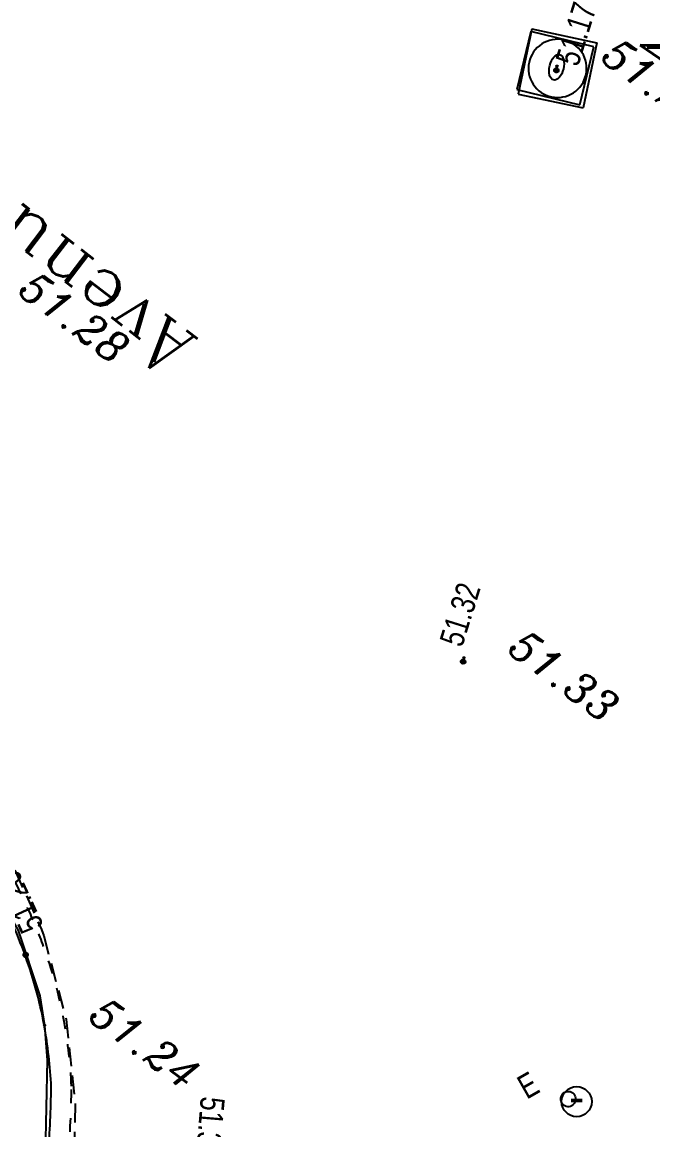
# Model space of a CAD drawing. Extents: x 661856 to 662117, y 6866905 to 6867165.
# Drawn here: x 662065.94 to 662074.33, y 6867032.29 to 6867047.01 of the extents above; entities that cross this region are included whole.
import ezdxf
from ezdxf.enums import TextEntityAlignment as Align

# ---------------------------------------------------------------- set-up
doc = ezdxf.new("R2010")
doc.units = 0
for name, pattern in [('CONTINU', [0]), ('HIDDEN', [0.375, 0.25, -0.125]), ('JSI_TCO', [1, 0.5, 0.5]), ('JSI_TIC', [0.2, 0.08, 0.01, -0.1, 0.01])]:
    doc.linetypes.add(name, pattern=pattern)
doc.layers.get('0').update_dxf_attribs({"linetype": 'CONTINUOUS'})
for name, color, linetype in [('ALTI', 140, 'CONTINUOUS'), ('BORDURE', 7, 'CONTINU'), ('CANIVEAU', 7, 'CONTINU'), ('COTE_ALTI', 8, 'CONTINU'), ('OBJASS', 22, 'CONTINUOUS'), ('OBJEAU', 4, 'CONTINUOUS'), ('OBJET_ASSAINIS', 5, 'CONTINU'), ('OBJET_EAU', 4, 'CONTINU'), ('TEXTE', 7, 'CONTINUOUS'), ('VOIRIE', 7, 'CONTINUOUS')]:
    doc.layers.add(name, color=color, linetype=linetype)
doc.styles.add('7-2', font='romanc.shx', dxfattribs={"height": 0.7})
doc.styles.add('ITALIC', font='italic.shx', dxfattribs={"height": 0.6})
doc.styles.get("Standard").update_dxf_attribs({"font": 'ARIALUNI.ttf', "height": 2})

# ---------------------------------------------------------------- blocks, each defined once
blk = doc.blocks.new('P23800')
for p, q in [((0, 0.497), (0, 0)), ((0.9987, 0.497), (0, 0.497)), ((0.9987, 0), (0.9987, 0.497)), ((0, 0), (0.9987, 0))]:
    blk.add_line(p, q)
blk = doc.blocks.new('P24600')
blk.add_circle((0.4836, 0.2381), 0.1085)
blk.add_blockref('P23800', (0, 0))
blk = doc.blocks.new('P30100')
at = {"color": 0}
blk.add_circle((0, 0), 0.05, dxfattribs=at)
blk.add_attdef('COTE30100', (0.3, 0.3), '', height=0.3)
blk = doc.blocks.new('P21100', base_point=(1, 1))
blk.add_circle((1, 1), 1)
blk.add_text('-', height=2.15).set_placement((0.5, 0.25), (1.5, 0.25), align=Align.ALIGNED)
blk = doc.blocks.new('$B_200')
at = {"color": 0, "linetype": 'BYBLOCK', "flags": 128}
for points in [[(0, -0.5, -0.414214), (-0.5, 0, -0.414214), (0, 0.5)], [(0, -0.5, 0.414214), (0.5, 0, 0.414214), (0, 0.5)]]:
    blk.add_lwpolyline(points, format="xyb", dxfattribs=at)
blk = doc.blocks.new('$B_020')
at = {"color": 0, "linetype": 'BYBLOCK', "flags": 128}
for points in [[(0, 0), (0, 1)], [(0, 1), (1, 1)], [(1, 0), (1, 1)], [(0, 0), (1, 0)]]:
    blk.add_lwpolyline(points, dxfattribs=at)
for points in [[(0.5, 0.0625, -0.4142136), (0.0625, 0.5, -0.4142136), (0.5, 0.9375)], [(0.5, 0.0625, 0.4142136), (0.9375, 0.5, 0.4142136), (0.5, 0.9375)]]:
    blk.add_lwpolyline(points, format="xyb", dxfattribs=at)
blk = doc.blocks.new('$B_210')
at = {"linetype": 'CONTINUOUS'}
blk.add_hatch(color=0, dxfattribs=at).paths.add_polyline_path([(0, -0.5, -1), (0, 0.5, -1)])
at = {"color": 0, "linetype": 'BYBLOCK', "flags": 128}
blk.add_lwpolyline([(0, -0.5, -1), (0, 0.5, -1)], format="xyb", close=True, dxfattribs=at)

msp = doc.modelspace()

# ---------------------------------------------------------------- linework, layer by layer
at = {"layer": 'BORDURE', "color": 7, "linetype": 'CONTINUOUS'}
msp.add_lwpolyline([(662014.378, 6867077.3), (662023.995, 6867069.615), (662035.535, 6867060.395), (662042.186, 6867055.096), (662051.67, 6867047.504), (662060.773, 6867040.264), (662063.275, 6867038.262), (662064.554, 6867037.011), (662065.116, 6867036.28), (662065.245, 6867036.092), (662065.892, 6867034.937), (662066.179, 6867034.07), (662066.243, 6867033.678), (662066.279, 6867033.215), (662066.252, 6867031.957), (662066.043, 6867030.566), (662065.649, 6867029.072), (662063.446, 6867022.061), (662059.294, 6867008.866)], dxfattribs=at)
at = {"layer": 'BORDURE', "linetype": 'JSI_TCO', "ltscale": 2, "elevation": 57.333, "flags": 128}
for points in [[(662066.331, 6867032.858, 0.034663), (662066.238, 6867033.679, 0.043714), (662065.966, 6867034.662, 0.016857), (662065.772, 6867035.13, 0.015203), (662065.537, 6867035.609, 0.023001), (662065.026, 6867036.474, 0.034385), (662064.544, 6867037.107, 0.028479), (662063.96, 6867037.703, 0.024037), (662063.26, 6867038.281)], [(662041.018, 6866950.704), (662054.066, 6866992.239), (662058.775, 6867007.264), (662065.75, 6867029.431, 0.009327), (662065.906, 6867029.968, 0.004948), (662066.1, 6867030.711, 0.020273), (662066.199, 6867031.194, 0.021293), (662066.291, 6867031.965, 0.016042), (662066.331, 6867032.858)]]:
    msp.add_lwpolyline(points, format="xyb", dxfattribs=at)
at = {"layer": 'CANIVEAU', "color": 7, "linetype": 'HIDDEN'}
msp.add_lwpolyline([(662063.267, 6867038.248), (662063.458, 6867038.466), (662063.637, 6867038.401), (662064.363, 6867037.802), (662065.211, 6867036.876), (662065.696, 6867036.082), (662066.2, 6867034.953), (662066.232, 6867034.866), (662066.531, 6867033.756), (662066.648, 6867032.638), (662066.637, 6867031.893), (662066.597, 6867031.458), (662066.372, 6867030.291), (662065.962, 6867029.109), (662065.861, 6867028.881)], dxfattribs=at)
at = {"layer": 'VOIRIE', "linetype": 'JSI_TIC', "ltscale": 2, "elevation": 57.333, "flags": 128}
for points in [[(662066.601, 6867032.87, 0.034671), (662066.503, 6867033.729, 0.043714), (662066.219, 6867034.757, 0.016797), (662066.018, 6867035.241, 0.015192), (662065.776, 6867035.735, 0.022959), (662065.252, 6867036.621, 0.034409), (662064.748, 6867037.285, 0.028387), (662064.144, 6867037.901, 0.024085), (662063.422, 6867038.497)], [(662041.275, 6866950.623), (662054.324, 6866992.158), (662059.032, 6867007.183), (662066.008, 6867029.35, 0.009304), (662066.166, 6867029.894, 0.004973), (662066.361, 6867030.645, 0.02036), (662066.465, 6867031.15, 0.021232), (662066.56, 6867031.941, 0.016104), (662066.601, 6867032.854)]]:
    msp.add_lwpolyline(points, format="xyb", dxfattribs=at)

# ---------------------------------------------------------------- block references
at = {"layer": 'ALTI', "linetype": 'CONTINUOUS'}
for p, xscale, yscale, rotation in [((662073.045, 6867046.368, 57.333), 0.0600000000566443, 0.0600000000566443, 32.66865663082467), ((662071.806, 6867038.512, 57.333), 0.0599999999428864, 0.0599999999428864, 116.5456453161912), ((662065.992, 6867034.614, 57.333), 0.0599999998594885, 0.0599999998594885, 109.9440579176746)]:
    msp.add_blockref('$B_210', p, dxfattribs=dict(at, xscale=xscale, yscale=yscale, rotation=rotation))
at = {"layer": 'COTE_ALTI', "color": 8}
ref = msp.add_blockref('P30100', (662073.053, 6867046.425, 51.212), dxfattribs=dict(at, xscale=0.2000000001091808, yscale=0.2000000001091808, rotation=323.5109659918188))
ref.add_attrib('COTE30100', '51.21', (662073.613, 6867046.509, 51.212), dxfattribs={"color": 8, "height": 0.4, "rotation": 323.511, "style": 'ITALIC'})
ref = msp.add_blockref('P30100', (662065.307, 6867043.326, 51.278), dxfattribs=dict(at, xscale=0.2000000001091808, yscale=0.2000000001091808, rotation=323.5109659918188))
ref.add_attrib('COTE30100', '51.28', (662065.867, 6867043.41, 51.278), dxfattribs={"color": 8, "height": 0.4, "rotation": 323.511, "style": 'ITALIC'})
ref = msp.add_blockref('P30100', (662071.816, 6867038.563, 51.333), dxfattribs=dict(at, xscale=0.2000000001091808, yscale=0.2000000001091808, rotation=323.5109659918188))
ref.add_attrib('COTE30100', '51.33', (662072.375, 6867038.647, 51.333), dxfattribs={"color": 8, "height": 0.4, "rotation": 323.511, "style": 'ITALIC'})
ref = msp.add_blockref('P30100', (662066.243, 6867033.678, 51.242), dxfattribs=dict(at, xscale=0.2000000001091808, yscale=0.2000000001091808, rotation=323.5109659918188))
ref.add_attrib('COTE30100', '51.24', (662066.803, 6867033.762, 51.242), dxfattribs={"color": 8, "height": 0.4, "rotation": 323.511, "style": 'ITALIC'})
at = {"layer": 'OBJASS', "linetype": 'CONTINUOUS', "xscale": 0.8839180106792202, "yscale": 0.8840000000492849, "rotation": 258.0602982289195}
msp.add_blockref('$B_020', (662072.72, 6867046.919, 57.333), dxfattribs=at)
at = {"layer": 'OBJEAU', "linetype": 'CONTINUOUS', "xscale": 0.2000000002094197, "yscale": 0.2000000002094197, "rotation": 209.6604858696814}
msp.add_blockref('$B_200', (662073.201, 6867032.701, 57.333), dxfattribs=at)
at = {"layer": 'OBJET_ASSAINIS', "color": 5, "linetype": 'CONTINU', "xscale": 0.8618177999317611, "yscale": 1.594571000218876, "rotation": 166.2970627233294}
msp.add_blockref('P24600', (662073.543, 6867046.68), dxfattribs=at)
msp.add_blockref('P24600', (662073.543, 6867046.68), dxfattribs=at)
at = {"layer": 'OBJET_EAU', "color": 4, "linetype": 'CONTINU', "xscale": 0.1999999999095632, "yscale": 0.1999999999095632, "rotation": 359.5109626559351}
msp.add_blockref('P21100', (662073.315, 6867032.664), dxfattribs=at)

# ---------------------------------------------------------------- texts
at = {"layer": 'ALTI', "linetype": 'CONTINUOUS', "width": 0.75}
msp.add_text('51.17', height=0.32, rotation=72.6083, dxfattribs=at).set_placement((662073.18, 6867046.454, 57.333), align=Align.MIDDLE_LEFT)
for s, rotation, p in [('51.32', 72.6083, (662071.89, 6867039.539, 57.333)), ('51.31', 265.1807, (662068.41, 6867031.89, 57.333))]:
    msp.add_text(s, height=0.32, rotation=rotation, dxfattribs=at).set_placement(p, align=Align.MIDDLE_RIGHT)
msp.add_text('51.20', height=0.32, rotation=114.7575, dxfattribs=at).set_placement((662065.885, 6867035.764, 57.333), align=Align.RIGHT)
at = {"layer": 'OBJEAU', "linetype": 'CONTINUOUS', "width": 0.75}
msp.add_text('E', height=0.32, rotation=29.6605, dxfattribs=at).set_placement((662072.846, 6867032.799, 57.333), align=Align.RIGHT)
at = {"layer": 'TEXTE', "style": '7-2'}
for s, rotation, p in [('Avenue du Maréchal de Lattre de Tassigny', 72.5233, (662074.736, 6867046.207, 57.333)), ('Avenue Henri Barbusse', 142.4415, (662068.298, 6867042.783, 57.333))]:
    msp.add_text(s, height=0.7, rotation=rotation, dxfattribs=at).set_placement(p)

doc.saveas('drawing.dxf')
